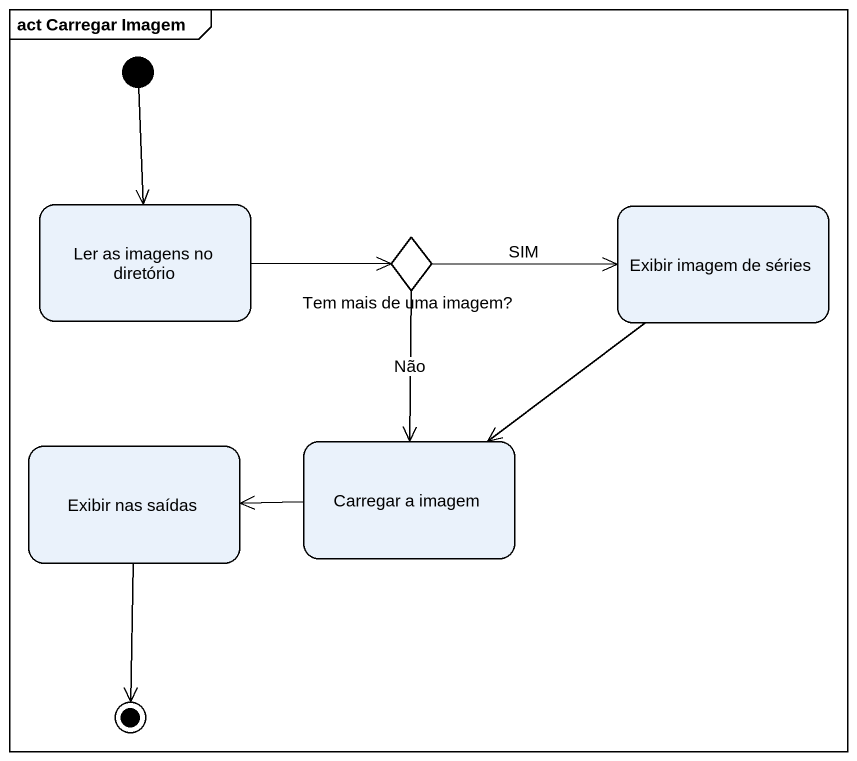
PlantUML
@startuml
mainframe act Carregar Imagem
hide empty description
state "Ler as imagens no diretório" as Ler_as_imagens_no_diretório
state "Exibir imagem de séries" as Exibir_imagem_de_séries
state "Tem mais de uma imagem?" as Tem_mais_de_uma_imagem <<choice>>
state "Exibir nas saídas" as Exibir_nas_saídas
state "Carregar a imagem" as Carregar_a_imagem
[*] --> Ler_as_imagens_no_diretório
Ler_as_imagens_no_diretório -right-> Tem_mais_de_uma_imagem
Exibir_imagem_de_séries --> Carregar_a_imagem
Tem_mais_de_uma_imagem -right-> Exibir_imagem_de_séries : SIM
Tem_mais_de_uma_imagem --> Carregar_a_imagem : Não
Carregar_a_imagem -left-> Exibir_nas_saídas
Exibir_nas_saídas --> [*]
@enduml
